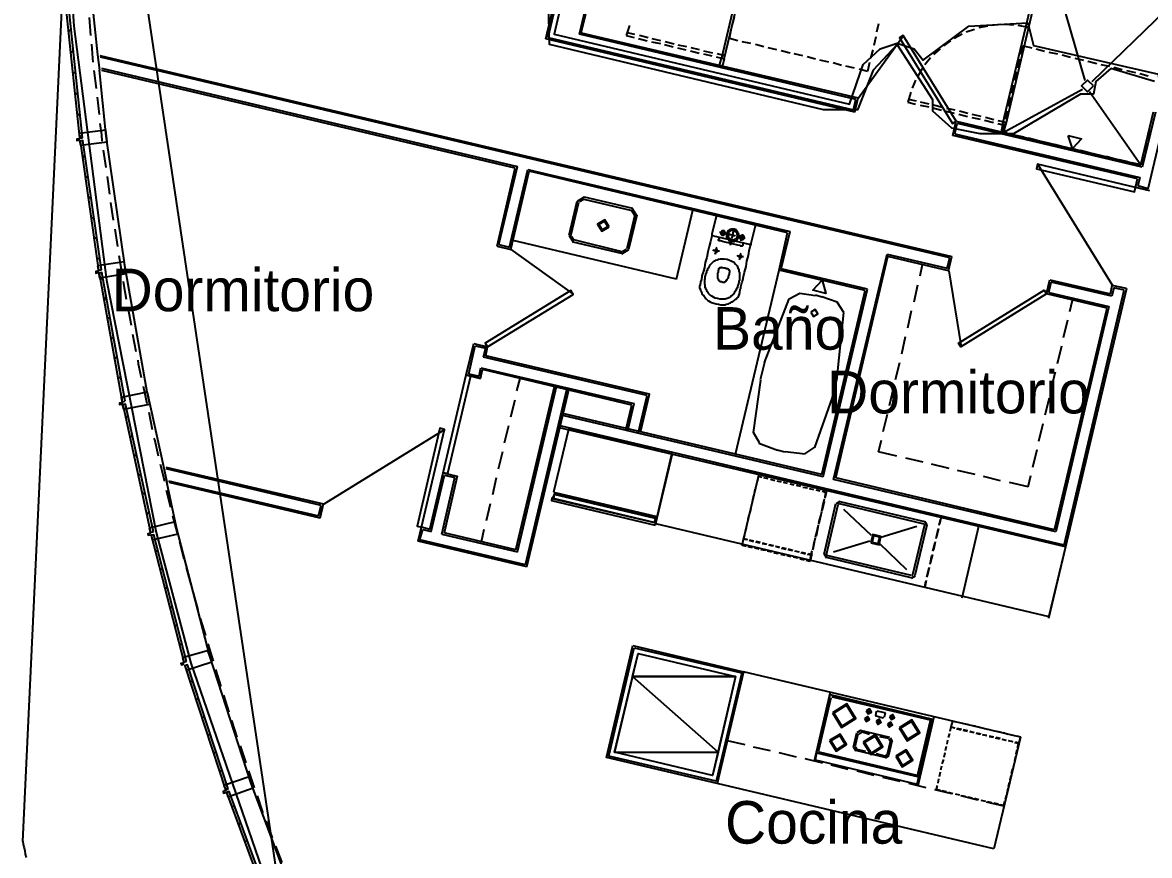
# Model space of a CAD drawing. Header units: feet. Extents: x -84 to 198, y -22 to 181.
# Drawn here: x 12.51 to 44.26, y 26.83 to 50.3 of the extents above; entities that cross this region are included whole.
import ezdxf
from ezdxf.enums import TextEntityAlignment as Align

# ---------------------------------------------------------------- set-up
doc = ezdxf.new("R2010")
doc.units = ezdxf.units.FT
for name, color, linetype in [('A-AREA-COMUN', 252, 'CONTINUOUS'), ('A-AREA-UNIDAD', 30, 'CONTINUOUS'), ('A-LINEA', 7, 'CONTINUOUS'), ('A-LINEA-FINA', 9, 'CONTINUOUS'), ('A-MURO-CONCRETO', 8, 'CONTINUOUS'), ('A-NOMBRE-ESPACIO', 2, 'CONTINUOUS')]:
    doc.layers.add(name, color=color, linetype=linetype)

msp = doc.modelspace()

# ---------------------------------------------------------------- linework, layer by layer
at = {"layer": 'A-AREA-COMUN'}
msp.add_lwpolyline([(29.44, 58.3644), (27.488, 49.9733), (35.808, 48), (36.192, 49.12), (36.672, 49.5644), (37.152, 49.7244), (37.632, 49.5644), (37.888, 49.2444), (39.168, 50.2044), (40.832, 50.2933), (40.992, 49.6533), (44.512, 48.8533), (44.56, 47.9289), (45.952, 47.6444), (46.048, 46.24), (46.272, 45.4933), (48.48, 46.7733), (49.6, 46.7733), (64.128, 43.36), (65.632, 40.9956)], dxfattribs=at)
at = {"layer": 'A-AREA-UNIDAD'}
for points in [[(13.648, 54.88), (13.952, 50.2044), (14.88, 43.04), (16.272, 35.9289), (17.248, 32.2489), (19.52, 25.6889)], [(44.4, 48.64), (43.168, 49.0133), (42.752, 48.64), (42.688, 48.2844), (42.32, 48.2844), (40.432, 47.1644), (39.488, 47.1644), (38.688, 47.3244), (38.16, 47.8044), (38.16, 48.1244), (37.152, 49.6889), (36.48, 48.96), (36.032, 47.84), (35.072, 47.84), (27.36, 49.6889), (27.328, 50.8444)]]:
    msp.add_lwpolyline(points, dxfattribs=at)
at = {"layer": 'A-LINEA'}
for p, q in [((14.5856, 71.6687), (12.5111, 27.2243)), ((13.6226, 66.7667), (20.0557, 23.7249)), ((27.2533, 49.8444), (28.56, 55.3911)), ((27.32, 49.8844), (28.6267, 55.4311)), ((28.2, 49.9778), (29.4267, 55.1911)), ((28.2533, 50.0178), (29.48, 55.1778)), ((41.3733, 52.3644), (42.44, 48.6711)), ((14.4533, 51.0178), (14.6267, 49.3911)), ((45.16, 51.0978), (42.64, 48.6311)), ((14.3867, 50.4444), (14.4267, 49.9378)), ((29.6133, 50.2178), (29.52, 49.9378)), ((32.5067, 50.2178), (32.5733, 50.4578)), ((36.6267, 50.2711), (36.5733, 50.0311)), ((39.6933, 50.2044), (39.4533, 50.1511)), ((40.0667, 50.2444), (39.8133, 50.2178)), ((40.44, 50.2311), (40.1867, 50.2444)), ((40.8533, 50.1644), (40.56, 50.2178)), ((13.8, 50.0444), (13.88, 50.1111)), ((27.32, 49.8844), (35.92, 47.8444)), ((35.9867, 48.1378), (28.2, 49.9778)), ((28.2533, 50.0178), (36.0533, 48.1778)), ((29.52, 49.9378), (29.7467, 49.8844)), ((29.8667, 49.8578), (30.1067, 49.7911)), ((30.1333, 49.8711), (29.8933, 49.9378)), ((37.3316, 49.9287), (36.0628, 48.1701)), ((36.5467, 49.8978), (36.4933, 49.6578)), ((38.9867, 49.9778), (38.76, 49.8578)), ((39.3333, 50.1111), (39.0933, 50.0311)), ((35.96, 47.7778), (27.2533, 49.8444)), ((30.2267, 49.7644), (30.48, 49.7111)), ((30.4933, 49.7911), (30.2533, 49.8444)), ((30.6, 49.6844), (30.84, 49.6178)), ((30.8667, 49.6978), (30.6133, 49.7644)), ((30.96, 49.5911), (31.2, 49.5378)), ((31.2267, 49.6178), (30.9867, 49.6711)), ((31.5867, 49.5378), (31.3467, 49.5911)), ((33.0267, 49.7111), (32.7867, 49.7644)), ((33.4, 49.6178), (33.16, 49.6844)), ((33.76, 49.5378), (33.52, 49.5911)), ((36.4667, 49.5378), (36.4, 49.2978)), ((38.36, 49.5644), (38.1733, 49.4044)), ((38.6533, 49.7911), (38.4533, 49.6444)), ((41.0667, 49.5644), (41.3067, 49.4978)), ((13.8667, 49.4444), (13.9467, 49.5244)), ((14.6267, 49.3911), (14.68, 48.9644)), ((14.6933, 49.3778), (38.6933, 43.7111)), ((38.64, 43.6711), (14.7067, 49.3244)), ((31.3333, 49.5111), (31.5733, 49.4444)), ((31.6933, 49.4178), (31.9333, 49.3644)), ((31.96, 49.4444), (31.7067, 49.4978)), ((32.2267, 49.2444), (32.2267, 49.2444)), ((32.2267, 49.2444), (32.2267, 49.2444)), ((32.2533, 49.3378), (32.2533, 49.3378)), ((34.1333, 49.4444), (33.88, 49.5111)), ((34.4933, 49.3644), (34.2533, 49.4178)), ((34.8533, 49.2711), (34.6133, 49.3378)), ((35.2267, 49.1911), (34.9733, 49.2444)), ((38.0933, 49.3111), (37.9333, 49.1111)), ((40.56, 49.0311), (40.6133, 49.2844)), ((41.4267, 49.4711), (41.6667, 49.4178)), ((41.8, 49.3911), (42.04, 49.3244)), ((42.16, 49.2978), (42.4, 49.2444)), ((42.52, 49.2178), (42.7733, 49.1511)), ((13.9333, 48.8578), (14.0133, 48.9244)), ((14.52, 48.9511), (14.5867, 48.4444)), ((14.7333, 49.0178), (26.4533, 46.2444)), ((26.3867, 46.2044), (14.7467, 48.9511)), ((35.5867, 49.0978), (35.3467, 49.1644)), ((35.9467, 49.0178), (35.7067, 49.0711)), ((36.32, 48.9244), (36.08, 48.9911)), ((36.3733, 49.1778), (36.32, 48.9244)), ((37.8533, 49.0044), (37.7333, 48.7911)), ((40.4667, 48.6711), (40.5333, 48.9111)), ((42.8933, 49.1244), (43.1333, 49.0711)), ((43.2533, 49.0444), (43.4933, 48.9778)), ((43.6133, 48.9511), (43.8667, 48.8978)), ((37.6667, 48.6844), (37.5733, 48.4578)), ((43.9867, 48.8711), (44.2267, 48.8044)), ((13.9867, 48.2578), (14.0667, 48.3378)), ((37.5333, 48.3378), (37.4533, 48.0578)), ((42.3733, 48.4178), (40.16, 47.2044)), ((40.3867, 48.3111), (40.44, 48.5511)), ((42.5733, 48.3644), (44.0133, 46.2978)), ((14.6133, 48.2044), (14.6667, 47.7111)), ((35.92, 47.8444), (35.9867, 48.1378)), ((35.96, 47.7778), (36.0533, 48.1778)), ((37.4533, 48.0578), (37.6667, 48.0044)), ((37.8, 47.9778), (38.04, 47.9244)), ((38.0533, 48.0044), (37.8133, 48.0578)), ((38.4267, 47.9111), (38.1733, 47.9778)), ((40.2933, 47.9378), (40.36, 48.1911)), ((14.0533, 47.6711), (14.1333, 47.7378)), ((38.16, 47.8978), (38.4, 47.8311)), ((38.52, 47.8044), (38.76, 47.7511)), ((38.7867, 47.8311), (38.5467, 47.8844)), ((38.8933, 47.7244), (39.1333, 47.6578)), ((39.1467, 47.7378), (38.9067, 47.8044)), ((39.2533, 47.6311), (39.4933, 47.5778)), ((39.52, 47.6578), (39.2667, 47.7111)), ((39.88, 47.5644), (39.64, 47.6311)), ((40.2133, 47.5778), (40.2667, 47.8178)), ((44.0133, 46.2978), (44.3733, 47.7911)), ((44.4267, 47.7778), (44.0533, 46.2311)), ((44.2267, 45.6178), (44.72, 47.7111)), ((38.72, 47.1244), (38.8133, 47.5244)), ((38.7733, 47.1644), (38.84, 47.4578)), ((38.8133, 47.5244), (44.0133, 46.2978)), ((44.0533, 46.2311), (38.8533, 47.4578)), ((39.6133, 47.5511), (39.8667, 47.4844)), ((40.1467, 47.3778), (40.1467, 47.3778)), ((40.1467, 47.3778), (40.1467, 47.3778)), ((40.1733, 47.4578), (40.1733, 47.4578)), ((14.12, 47.0711), (14.2, 47.1511)), ((43.92, 45.8978), (38.72, 47.1244)), ((38.7733, 47.1644), (43.9867, 45.9378)), ((40.7333, 47.0711), (40.4933, 47.1244)), ((41.0933, 46.9778), (40.8533, 47.0444)), ((44.2533, 47.2711), (44.1867, 47.0178)), ((14.7867, 46.7111), (14.8533, 46.2178)), ((41.4667, 46.8978), (41.2133, 46.9511)), ((41.8267, 46.8044), (41.5867, 46.8711)), ((42.1867, 46.7244), (41.9467, 46.7778)), ((42.56, 46.6311), (42.32, 46.6978)), ((44.16, 46.8978), (44.1067, 46.6578)), ((14.2, 46.4844), (14.2667, 46.5644)), ((42.92, 46.5511), (42.68, 46.6044)), ((43.2933, 46.4578), (43.04, 46.5244)), ((43.6533, 46.3778), (43.4133, 46.4311)), ((44.08, 46.5378), (44.0133, 46.2978)), ((25.88, 44.0044), (26.3867, 46.2044)), ((25.9333, 44.0444), (26.4533, 46.2444)), ((26.2267, 43.9778), (26.7467, 46.1644)), ((26.2667, 43.9111), (26.7867, 46.1111)), ((26.7467, 46.1644), (34.1333, 44.4178)), ((34.0667, 44.3778), (26.7867, 46.1111)), ((41.1161, 46.3034), (43.221, 42.8939)), ((44.0133, 46.2978), (43.7733, 46.3511)), ((14.28, 45.9111), (14.36, 45.9911)), ((14.8933, 45.9644), (14.96, 45.4711)), ((43.8667, 45.6578), (43.92, 45.8978)), ((43.9867, 45.9378), (43.9333, 45.6978)), ((14.36, 45.3378), (14.44, 45.4044)), ((44.2667, 45.5644), (43.8667, 45.6578)), ((44.2267, 45.6178), (43.9333, 45.6978)), ((27.9067, 44.3111), (28.1333, 45.2711)), ((27.96, 44.2978), (28.1867, 45.2444)), ((28.3384, 45.3866), (28.1378, 45.2628)), ((28.323, 45.3218), (28.2027, 45.2475)), ((28.32, 45.3244), (29.68, 45.0044)), ((28.3333, 45.3911), (29.6933, 45.0711)), ((14.44, 44.7644), (14.52, 44.8311)), ((29.76, 44.8844), (29.5333, 43.9244)), ((29.8133, 44.8711), (29.5867, 43.9111)), ((29.7573, 44.8681), (29.683, 44.9884)), ((29.8222, 44.8527), (29.6984, 45.0533)), ((30.9333, 43.0711), (31.4, 45.0178)), ((32.0533, 44.8311), (31.9333, 44.3511)), ((32.1107, 44.8699), (32.0546, 44.8352)), ((33.1333, 44.6311), (32.1067, 44.8711)), ((15.1067, 44.4844), (15.1867, 43.9911)), ((33.04, 44.0844), (33.16, 44.5778)), ((33.1721, 44.5604), (33.1374, 44.6165)), ((14.52, 44.1911), (14.6, 44.2578)), ((30.9333, 43.0711), (26.3333, 44.1644)), ((27.9111, 44.3028), (28.035, 44.1023)), ((27.976, 44.2875), (28.0503, 44.1671)), ((29.4, 43.8444), (28.04, 44.1778)), ((31.9346, 44.3419), (31.9693, 44.2857)), ((31.9733, 44.2978), (32.9867, 44.0578)), ((33.88, 43.3644), (34.1333, 44.4178)), ((25.88, 44.0044), (26.2667, 43.9111)), ((25.9333, 44.0444), (26.2267, 43.9778)), ((28.0309, 42.6462), (26.2723, 43.915)), ((29.3867, 43.7911), (28.0267, 44.1111)), ((29.395, 43.7823), (29.5955, 43.9061)), ((29.4103, 43.8471), (29.5306, 43.9214)), ((32.9959, 44.0457), (33.0521, 44.0804)), ((14.6133, 43.6178), (14.68, 43.6844)), ((15.2267, 43.7378), (15.3067, 43.2444)), ((35.36, 37.4311), (36.8667, 43.7778)), ((35.4267, 37.4711), (36.8933, 43.7111)), ((36.8667, 43.7778), (38.56, 43.3778)), ((38.6, 43.3111), (36.8933, 43.7111)), ((38.56, 43.3778), (38.64, 43.6711)), ((38.6, 43.3111), (38.6933, 43.7111)), ((32.6, 38.1378), (33.8267, 43.3244)), ((36.32, 42.7911), (33.88, 43.3644)), ((37.8, 43.1644), (37.8667, 43.4844)), ((38.6094, 43.3034), (38.9558, 41.1627)), ((14.6933, 43.0444), (14.7733, 43.1111)), ((37.6267, 42.4311), (37.7333, 42.9111)), ((41.36, 42.6578), (41.4533, 43.0578)), ((41.4267, 42.6978), (41.4933, 42.9911)), ((41.4533, 43.0578), (43.16, 42.6578)), ((43.2, 42.5911), (41.4933, 42.9911)), ((43.16, 42.6578), (43.2133, 42.8978)), ((43.6133, 42.8044), (43.2133, 42.8978)), ((14.8, 42.4844), (14.8667, 42.5644)), ((34.4068, 42.6718), (34.1075, 42.5041)), ((34.8549, 42.6057), (34.406, 42.6717)), ((34.8533, 42.6311), (35.0267, 42.5778)), ((35.0267, 37.5644), (36.2533, 42.7511)), ((35.4603, 42.4276), (35.0308, 42.5738)), ((35.0667, 37.4978), (36.32, 42.7911)), ((43.0667, 42.2578), (41.36, 42.6578)), ((41.4267, 42.6978), (43.12, 42.2978)), ((41.8533, 35.5778), (43.5467, 42.7644)), ((43.6133, 42.8044), (41.8933, 35.5244)), ((43.2533, 42.8311), (43.2, 42.5911)), ((43.5467, 42.7644), (43.2533, 42.8311)), ((15.48, 42.2711), (15.5733, 41.7778)), ((34.098, 42.5139), (33.4054, 40.7218)), ((35.6524, 42.1365), (35.4627, 42.4224)), ((41.5867, 36.0044), (43.0667, 42.2578)), ((43.12, 42.2978), (41.6267, 35.9511)), ((42.0133, 42.1644), (42.0933, 42.4844)), ((14.8933, 41.9378), (14.9733, 42.0044)), ((35.448, 40.2204), (35.65, 42.1311)), ((37.4533, 41.6978), (37.56, 42.1911)), ((41.84, 41.4311), (41.96, 41.9244)), ((15, 41.3778), (15.0667, 41.4444)), ((15.6133, 41.5244), (15.7067, 41.0311)), ((37.28, 40.9644), (37.3867, 41.4578)), ((25.0133, 40.3778), (25.2267, 41.2578)), ((25.08, 40.4044), (25.2667, 41.1911)), ((25.2267, 41.2578), (25.6133, 41.1644)), ((25.2667, 41.1911), (25.56, 41.1244)), ((25.4933, 40.8711), (25.56, 41.1244)), ((25.56, 40.9111), (25.6133, 41.1644)), ((41.6667, 40.6978), (41.7867, 41.1911)), ((15.0933, 40.8178), (15.1733, 40.8844)), ((30.1067, 39.7911), (25.4933, 40.8711)), ((33.4133, 40.7244), (33.2933, 40.2311)), ((37.1067, 40.2444), (37.2267, 40.7244)), ((15.2, 40.2578), (15.2667, 40.3244)), ((25.0133, 40.3778), (25.4133, 40.2711)), ((25.4133, 40.2711), (25.0133, 40.3778)), ((25.08, 40.4044), (25.3733, 40.3378)), ((25.3733, 40.3378), (25.4267, 40.5778)), ((25.4133, 40.2711), (25.4667, 40.5244)), ((25.4267, 40.5778), (29.7467, 39.5644)), ((29.68, 39.5244), (25.4667, 40.5244)), ((41.4933, 39.9778), (41.6133, 40.4578)), ((15.9067, 40.0578), (16.0133, 39.5644)), ((26.4133, 35.4444), (27.5067, 40.0844)), ((26.44, 39.9244), (26.5333, 40.2711)), ((26.4533, 35.3911), (27.56, 40.0844)), ((26.68, 35.0178), (27.8533, 40.0044)), ((33.2987, 40.2285), (33.098, 38.7491)), ((35.44, 40.2311), (35.32, 39.7511)), ((15.2933, 39.6978), (15.3733, 39.7644)), ((16.0267, 39.8844), (16.48, 37.7911)), ((26.72, 34.9644), (27.9067, 39.9911)), ((29.8533, 38.7244), (30.1067, 39.7911)), ((34.831, 38.3326), (35.328, 39.7404)), ((36.9333, 39.5111), (37.0533, 39.9911)), ((41.32, 39.2444), (41.44, 39.7244)), ((26.2667, 39.1911), (26.3867, 39.6711)), ((29.5067, 38.8178), (29.68, 39.5244)), ((29.56, 38.8044), (29.7467, 39.5644)), ((15.4133, 39.1511), (15.48, 39.2178)), ((16.0667, 39.3244), (16.16, 38.8311)), ((35.0267, 37.5644), (27.7333, 39.2844)), ((35.0667, 37.4978), (27.7333, 39.2311)), ((36.76, 38.7778), (36.88, 39.2711)), ((24.4056, 38.835), (20.9961, 36.7301)), ((26.0933, 38.4578), (26.2133, 38.9511)), ((41.8933, 35.5244), (27.64, 38.8844)), ((41.8533, 35.5778), (27.6533, 38.9378)), ((33.0942, 38.7583), (33.2618, 38.465)), ((41.1467, 38.5111), (41.2667, 39.0044)), ((15.5333, 38.6044), (15.6, 38.6711)), ((33.2576, 38.454), (33.781, 38.2514)), ((36.6267, 38.2044), (36.7067, 38.5378)), ((15.6533, 38.0711), (15.72, 38.1378)), ((25.92, 37.7244), (26.04, 38.2178)), ((30.8133, 38.1511), (30.3333, 36.1378)), ((33.7733, 38.2578), (33.9867, 38.2044)), ((33.9996, 38.2124), (34.5579, 38.1537)), ((34.5516, 38.1509), (34.8347, 38.3352)), ((37.1467, 38.0844), (36.6267, 38.2044)), ((40.9733, 37.7778), (41.0933, 38.2711)), ((16.3867, 37.8578), (16.5067, 37.3778)), ((16.48, 37.7911), (16.5733, 37.3511)), ((37.88, 37.9111), (37.4, 38.0311)), ((38.6133, 37.7378), (38.12, 37.8578)), ((15.7733, 37.5244), (15.84, 37.5911)), ((16.5467, 37.7778), (20.9867, 36.7378)), ((20.92, 36.6978), (16.56, 37.7244)), ((23.9867, 36.0178), (24.36, 37.6178)), ((24.0267, 35.9644), (24.4, 37.5511)), ((24.32, 35.8844), (24.6933, 37.4844)), ((24.4, 37.5511), (24.6933, 37.4844)), ((25.76, 37.0044), (25.8667, 37.4844)), ((33.2533, 37.5778), (32.7733, 35.5644)), ((33.52, 37.4444), (33.4, 37.4711)), ((41.5867, 36.0044), (35.4267, 37.4711)), ((39.3467, 37.5644), (38.8533, 37.6844)), ((40.0667, 37.3911), (39.5867, 37.5111)), ((40.84, 37.2178), (40.92, 37.5378)), ((16.6267, 37.3911), (20.8533, 36.4044)), ((20.8933, 36.3378), (16.64, 37.3378)), ((33.1467, 37.1511), (33.12, 37.0311)), ((33.2, 37.3378), (33.1733, 37.2178)), ((33.7067, 37.3911), (33.5867, 37.4311)), ((33.8933, 37.3511), (33.7733, 37.3778)), ((34.0667, 37.3111), (33.9467, 37.3378)), ((34.2533, 37.2711), (34.1333, 37.2978)), ((34.44, 37.2311), (34.32, 37.2578)), ((34.6267, 37.1778), (34.4933, 37.2044)), ((34.8, 37.1378), (34.68, 37.1644)), ((41.6267, 35.9511), (35.36, 37.4311)), ((40.84, 37.2178), (40.32, 37.3378)), ((15.88, 36.9911), (15.96, 37.0578)), ((16.56, 37.1244), (16.68, 36.6444)), ((30.3333, 36.3511), (27.5067, 37.0178)), ((30.3333, 36.3511), (27.5067, 37.0178)), ((27.52, 37.0444), (30.3333, 36.3778)), ((27.52, 37.0444), (30.3333, 36.3778)), ((33.1067, 36.9778), (33.08, 36.8444)), ((34.9867, 37.0978), (34.8667, 37.1244)), ((35.1467, 37.0578), (35.04, 37.0844)), ((35.08, 36.7644), (35.1067, 36.8844)), ((35.16, 37.1111), (35.12, 36.9244)), ((35.12, 36.8978), (35.1467, 37.0578)), ((35.12, 36.9378), (35.1467, 37.0578)), ((20.8533, 36.4044), (20.92, 36.6978)), ((20.8933, 36.3378), (20.9867, 36.7378)), ((25.5867, 36.2711), (25.6933, 36.7511)), ((33.0267, 36.6044), (33, 36.4844)), ((33.0667, 36.7911), (33.04, 36.6711)), ((35, 36.3911), (35.0267, 36.5244)), ((35.0267, 36.5378), (35.08, 36.7778)), ((35.0933, 36.8044), (35.04, 36.5644)), ((35.04, 36.5778), (35.0667, 36.6978)), ((35.0933, 35.3244), (35.4267, 36.7511)), ((35.16, 35.3111), (35.4933, 36.7244)), ((35.5333, 36.8021), (35.429, 36.7377)), ((35.5179, 36.7372), (35.4939, 36.7224)), ((35.52, 36.7511), (37.9067, 36.1778)), ((35.5333, 36.8044), (37.92, 36.2444)), ((36.4267, 35.8444), (35.6533, 36.5778)), ((16, 36.4444), (16.08, 36.5111)), ((16.7333, 36.4044), (16.8667, 35.9111)), ((32.9333, 36.2444), (32.9067, 36.1244)), ((32.9733, 36.4178), (32.9467, 36.2978)), ((35, 36.4311), (34.9467, 36.1911)), ((34.9467, 36.1644), (35, 36.4178)), ((34.9467, 36.2178), (34.9867, 36.3378)), ((37.9977, 36.1378), (37.9333, 36.2421)), ((38.3333, 36.1378), (38.3733, 36.2978)), ((38.3867, 36.3378), (38.3467, 36.1644)), ((16.16, 35.9378), (16.1867, 35.9778)), ((23.6533, 35.6844), (23.7467, 36.0844)), ((23.7067, 35.7244), (23.7867, 36.0178)), ((23.9867, 36.0178), (23.7467, 36.0844)), ((23.7867, 36.0178), (24.0267, 35.9644)), ((24.32, 35.8844), (26.4533, 35.3911)), ((26.4133, 35.4444), (24.3867, 35.9244)), ((25.44, 35.6711), (25.52, 36.0311)), ((30.3467, 36.1911), (41.4267, 33.5644)), ((32.8933, 36.0578), (32.8667, 35.9378)), ((34.8533, 35.8044), (34.92, 36.0444)), ((34.92, 36.0711), (34.8667, 35.8311)), ((34.8667, 35.8444), (34.8933, 35.9644)), ((34.9067, 36.0311), (34.9333, 36.1511)), ((37.7067, 36.0978), (36.6933, 35.7911)), ((37.92, 36.1511), (37.5867, 34.7378)), ((37.9867, 36.1378), (37.6533, 34.7244)), ((37.9328, 36.1532), (37.9179, 36.1772)), ((38.32, 36.0444), (38.2533, 35.7911)), ((38.2533, 35.7644), (38.3067, 36.0178)), ((39.44, 36.0978), (38.9733, 34.0844)), ((16.9333, 35.6711), (17.0533, 35.1911)), ((26.72, 34.9644), (23.6533, 35.6844)), ((26.68, 35.0178), (23.7067, 35.7244)), ((32.9867, 35.7244), (33.1067, 35.6978)), ((33.1067, 35.6711), (32.9867, 35.7111)), ((33.1733, 35.6844), (33.2933, 35.6578)), ((33.2933, 35.6311), (33.1733, 35.6578)), ((33.4667, 35.5911), (33.3467, 35.6178)), ((33.36, 35.6444), (33.48, 35.6044)), ((33.5333, 35.5911), (33.6667, 35.5644)), ((33.6533, 35.5511), (33.5333, 35.5778)), ((34.8267, 35.7111), (34.7733, 35.4578)), ((34.7733, 35.4444), (34.8267, 35.6844)), ((34.7867, 35.4844), (34.8133, 35.6044)), ((34.8267, 35.6711), (34.8533, 35.7911)), ((36.3867, 35.6844), (35.36, 35.3778)), ((37.4267, 34.8844), (36.6667, 35.6178)), ((38.16, 35.4044), (38.2267, 35.6444)), ((38.2267, 35.6711), (38.1733, 35.4311)), ((16.2533, 35.3778), (16.32, 35.4444)), ((32.9467, 35.5378), (33.0667, 35.5111)), ((33.1333, 35.4978), (33.2533, 35.4711)), ((33.3067, 35.4578), (33.44, 35.4311)), ((33.4933, 35.4178), (33.6133, 35.3911)), ((33.68, 35.3644), (33.8, 35.3378)), ((33.72, 35.5511), (33.84, 35.5244)), ((33.84, 35.4978), (33.72, 35.5378)), ((33.8667, 35.3244), (33.9867, 35.2978)), ((34.0267, 35.4578), (33.8933, 35.4844)), ((33.9067, 35.5111), (34.0267, 35.4844)), ((34.04, 35.2844), (34.16, 35.2578)), ((34.08, 35.4711), (34.2133, 35.4311)), ((34.2, 35.4178), (34.08, 35.4444)), ((34.2267, 35.2444), (34.3467, 35.2178)), ((34.2667, 35.4178), (34.3867, 35.3911)), ((34.3867, 35.3778), (34.2667, 35.4044)), ((34.5733, 35.3244), (34.44, 35.3644)), ((34.4533, 35.3778), (34.5733, 35.3511)), ((34.7333, 35.2978), (34.6267, 35.3111)), ((34.7467, 35.3378), (34.7067, 35.1644)), ((34.7067, 35.1644), (34.7467, 35.3111)), ((35.0957, 35.3244), (35.16, 35.2201)), ((35.1605, 35.309), (35.1754, 35.285)), ((37.56, 34.7244), (35.1733, 35.2844)), ((38.1467, 35.3111), (38.08, 35.0711)), ((38.08, 35.0444), (38.1333, 35.2844)), ((41.8933, 35.5244), (41.4133, 33.5111)), ((41.8933, 35.5244), (41.4267, 33.5778)), ((16.3867, 34.8578), (16.4667, 34.9244)), ((17.12, 34.9511), (17.2533, 34.4711)), ((34.4133, 35.1911), (34.5333, 35.1644)), ((37.5467, 34.6578), (35.16, 35.2311)), ((37.9867, 34.6711), (38.0533, 34.9244)), ((38.0533, 34.9511), (38, 34.6978)), ((37.56, 34.6468), (37.6643, 34.7112)), ((37.5754, 34.7116), (37.5995, 34.7265)), ((16.52, 34.3378), (16.6, 34.4044)), ((37.9733, 34.5778), (37.9333, 34.3911)), ((37.9333, 34.3911), (37.96, 34.5511)), ((17.32, 34.2311), (17.4533, 33.7511)), ((16.6667, 33.8044), (16.7333, 33.8711)), ((16.8, 33.2844), (16.8667, 33.3511)), ((17.52, 33.5111), (17.6667, 33.0311)), ((16.9333, 32.7511), (17, 32.8178)), ((17.7333, 32.7911), (17.88, 32.3111)), ((17.7467, 32.6044), (17.0133, 32.4044)), ((17.9467, 32.0711), (18.0933, 31.5911)), ((17.24, 31.7111), (17.3067, 31.7778)), ((32.8267, 32.0044), (32.08, 28.8578)), ((40.6267, 30.1644), (32.8267, 32.0044)), ((17.4, 31.2044), (17.4667, 31.2711)), ((18.1733, 31.3511), (18.32, 30.8711)), ((35.2667, 31.4311), (34.8133, 29.4844)), ((34.88, 29.7244), (35.2667, 31.3644)), ((34.9333, 29.7644), (35.2933, 31.2844)), ((35.2667, 31.3644), (38.1467, 30.6711)), ((35.3313, 31.2972), (35.3072, 31.2824)), ((35.32, 31.2978), (38.08, 30.6578)), ((36.3333, 30.8844), (36.3467, 30.9511)), ((36.3467, 30.8711), (36.3467, 30.8711)), ((36.36, 30.8711), (36.3733, 30.9511)), ((36.5467, 30.7778), (36.5733, 30.8978)), ((36.5979, 30.8972), (36.5739, 30.8824)), ((36.5867, 30.9111), (36.7867, 30.8578)), ((36.8133, 30.8444), (36.7867, 30.7244)), ((36.8128, 30.8332), (36.7979, 30.8572)), ((17.5733, 30.6978), (17.64, 30.7644)), ((18.4, 30.6311), (18.5467, 30.1644)), ((36.28, 30.6578), (36.2933, 30.7378)), ((36.2933, 30.6578), (36.2933, 30.6578)), ((36.3067, 30.6578), (36.32, 30.7244)), ((36.5472, 30.7757), (36.5621, 30.7516)), ((36.56, 30.7644), (36.76, 30.7111)), ((36.6133, 30.5778), (36.6267, 30.6578)), ((36.6267, 30.5778), (36.6267, 30.5778)), ((36.64, 30.5778), (36.6533, 30.6444)), ((36.7621, 30.7116), (36.7861, 30.7265)), ((36.9333, 30.5111), (36.9467, 30.5778)), ((36.9467, 30.5111), (36.9467, 30.5111)), ((36.96, 30.4978), (36.9733, 30.5778)), ((36.9867, 30.7244), (37, 30.7911)), ((37, 30.7244), (37.0267, 30.7911)), ((37, 30.7244), (37, 30.7244)), ((38.1867, 30.7378), (37.7333, 28.7911)), ((37.7333, 29.1111), (38.0933, 30.6311)), ((37.76, 29.0444), (38.1467, 30.6711)), ((38.1061, 30.6198), (38.0913, 30.6439)), ((39, 30.5511), (38.8667, 30.5778)), ((39.1733, 30.5111), (39.0533, 30.5378)), ((39.36, 30.4711), (39.24, 30.4978)), ((17.7333, 30.1911), (17.8, 30.2578)), ((35.92, 29.8844), (36.0133, 30.2844)), ((35.9733, 29.8978), (36.0533, 30.2578)), ((36.12, 30.3488), (36.0157, 30.2844)), ((36.1405, 30.2962), (36.0683, 30.2516)), ((36.9467, 30.1511), (36.12, 30.3511)), ((36.3733, 30.2444), (36.1333, 30.3111)), ((36.92, 30.1244), (36.6667, 30.1778)), ((38.6267, 30.2711), (38.5867, 30.1511)), ((38.6667, 30.4578), (38.7733, 30.4311)), ((38.9467, 30.3644), (38.8267, 30.4044)), ((38.84, 30.4178), (38.96, 30.3911)), ((39.0133, 30.3778), (39.1333, 30.3511)), ((39.1333, 30.3244), (39.0133, 30.3511)), ((39.2, 30.3378), (39.32, 30.2978)), ((39.32, 30.2844), (39.2, 30.3111)), ((39.4933, 30.2444), (39.3733, 30.2711)), ((39.3867, 30.2844), (39.5067, 30.2578)), ((39.5467, 30.4178), (39.4133, 30.4578)), ((39.56, 30.2444), (39.68, 30.2178)), ((39.68, 30.2044), (39.56, 30.2311)), ((39.72, 30.3778), (39.6, 30.4044)), ((39.7467, 30.2044), (39.8667, 30.1778)), ((39.8667, 30.1511), (39.7467, 30.1778)), ((39.9067, 30.3378), (39.7867, 30.3644)), ((40.6267, 30.1644), (39.88, 27.0178)), ((39.9333, 30.1644), (40.0533, 30.1378)), ((40.0933, 30.2978), (39.9733, 30.3244)), ((40.2667, 30.2444), (40.1467, 30.2844)), ((40.4533, 30.2044), (40.3333, 30.2311)), ((18.64, 29.9244), (18.8, 29.4444)), ((32.8667, 29.9511), (32.3733, 30.0578)), ((33.5867, 29.7778), (33.1067, 29.8844)), ((35.9223, 29.8844), (35.9867, 29.7801)), ((35.9749, 29.8916), (36.0195, 29.8194)), ((36.88, 29.6844), (36.96, 30.0444)), ((36.92, 29.6578), (37.0133, 30.0578)), ((36.9717, 30.0373), (36.9271, 30.1095)), ((37.0243, 30.0445), (36.96, 30.1488)), ((38.5333, 29.8978), (38.5067, 29.7778)), ((38.5733, 30.0844), (38.5467, 29.9644)), ((40.04, 30.1111), (39.92, 30.1378)), ((40.1067, 30.1111), (40.2267, 30.0844)), ((40.2267, 30.0711), (40.1067, 30.0978)), ((40.2933, 30.0711), (40.4133, 30.0444)), ((40.4133, 30.0311), (40.2933, 30.0578)), ((17.8933, 29.6978), (17.96, 29.7644)), ((34.32, 29.6044), (33.8267, 29.7244)), ((35.0533, 29.4311), (34.56, 29.5511)), ((34.88, 29.7244), (37.76, 29.0444)), ((34.9467, 29.7511), (37.7067, 29.0978)), ((34.9472, 29.7624), (34.9621, 29.7383)), ((36.8133, 29.5911), (35.9867, 29.7911)), ((36.2667, 29.7644), (36.0133, 29.8178)), ((36.8, 29.6311), (36.56, 29.6978)), ((36.8062, 29.6327), (36.8784, 29.6773)), ((36.8267, 29.5801), (36.931, 29.6445)), ((38.4533, 29.5378), (38.4133, 29.4178)), ((38.4933, 29.7244), (38.4667, 29.5911)), ((40.4667, 29.5111), (40.4933, 29.6311)), ((40.5067, 29.6978), (40.5333, 29.8178)), ((18.0667, 29.1911), (18.1333, 29.2578)), ((18.88, 29.2178), (19.04, 28.7378)), ((35.7733, 29.2578), (35.2933, 29.3778)), ((38.4, 29.3511), (38.3733, 29.2311)), ((40.3733, 29.1378), (40.4133, 29.2711)), ((40.4267, 29.3244), (40.4533, 29.4444)), ((36.5067, 29.0844), (36.0267, 29.2044)), ((37.24, 28.9111), (36.7467, 29.0311)), ((37.7221, 29.085), (37.7461, 29.0998)), ((38.32, 28.9911), (38.2933, 28.8711)), ((38.36, 29.1778), (38.3333, 29.0444)), ((40.2933, 28.7778), (40.32, 28.8978)), ((40.3333, 28.9644), (40.36, 29.0844)), ((18.2267, 28.6844), (18.2933, 28.7511)), ((39.88, 27.0178), (32.08, 28.8578)), ((37.9733, 28.7378), (37.48, 28.8578)), ((38.6933, 28.5644), (38.2133, 28.6844)), ((38.28, 28.8044), (38.2533, 28.6978)), ((38.2533, 28.6978), (38.36, 28.6711)), ((38.4133, 28.6578), (38.5333, 28.6311)), ((38.6, 28.6178), (38.72, 28.5778)), ((40.2533, 28.5911), (40.28, 28.7244)), ((18.4133, 28.1911), (18.48, 28.2578)), ((38.7867, 28.5644), (38.9067, 28.5378)), ((39.4267, 28.3911), (38.9467, 28.5111)), ((38.96, 28.5244), (39.08, 28.4978)), ((39.1467, 28.4844), (39.2667, 28.4578)), ((39.3333, 28.4444), (39.4533, 28.4044)), ((39.5067, 28.3911), (39.64, 28.3644)), ((40.16, 28.2178), (39.6667, 28.3378)), ((39.6933, 28.3511), (39.8133, 28.3244)), ((39.88, 28.3111), (40, 28.2844)), ((40.2, 28.4178), (40.24, 28.5378)), ((18.6, 27.6978), (18.6533, 27.7644)), ((19.3733, 27.8044), (19.5467, 27.3244)), ((18.7733, 27.2044), (18.84, 27.2711)), ((19.64, 27.0978), (19.8133, 26.6311))]:
    msp.add_line(p, q, dxfattribs=at)
for points in [[(41.3733, 52.3644), (40.8533, 50.1644), (40.7733, 50.1778), (41.2933, 52.3778), (41.3733, 52.3644)], [(32.28, 49.2844), (32.9333, 52.0311), (32.8533, 52.0578), (32.2, 49.2978), (32.28, 49.2844)], [(14.2, 47.0578), (13.8133, 50.7244), (13.7333, 50.7111), (14.12, 47.0578), (14.2, 47.0578)], [(40.12, 47.4178), (40.7733, 50.1778), (40.8533, 50.1644), (40.2, 47.4044), (40.12, 47.4178)], [(40.8267, 50.2044), (40.8267, 50.2044), (40.8267, 50.2044)], [(29.76, 49.9644), (29.5467, 50.0178), (29.52, 49.9378)], [(32.6667, 49.7911), (32.4267, 49.8578), (32.48, 50.0978)], [(38.8133, 47.5244), (37.32, 49.9378), (37.2133, 49.8711), (38.7067, 47.4578), (38.8133, 47.5244)], [(40.8, 50.1244), (40.8, 50.1244), (40.8, 50.1244)], [(14.4533, 49.6978), (14.48, 49.2978), (14.4933, 49.1911)], [(40.64, 49.4044), (40.7067, 49.6444), (40.9467, 49.5911)], [(32.0533, 49.3378), (32.28, 49.2844), (32.2933, 49.3644), (32.08, 49.4178)], [(32.1467, 49.0978), (32.2, 49.2978), (32.28, 49.2844), (32.2267, 49.0844), (32.1467, 49.0978)], [(16.0267, 39.8844), (15.4, 43.4044), (14.8667, 47.0978), (14.68, 48.9644)], [(42.68, 48.5178), (42.5133, 48.6844), (42.3467, 48.5178), (42.5133, 48.3511), (42.68, 48.5178)], [(37.6933, 48.0844), (37.4667, 48.1378), (37.4533, 48.0578)], [(14.6933, 47.4578), (14.7333, 47.1378), (14.7467, 46.9644)], [(39.9867, 47.4578), (40.2, 47.4044), (40.2267, 47.4844), (40, 47.5378)], [(40.16, 47.2044), (40.2, 47.4044), (40.12, 47.4178), (40.08, 47.2178), (40.16, 47.2044)], [(40.3733, 47.1511), (40.12, 47.2178), (40.1867, 47.4578)], [(14.1067, 47.1778), (14.12, 47.0311), (14.04, 47.0178), (14.04, 46.9778), (14.12, 46.9911), (14.1467, 46.8444), (14.8933, 46.9378), (14.8533, 47.2711), (14.1067, 47.1778)], [(14.7333, 43.3378), (14.2133, 46.9778), (14.1333, 46.9644), (14.6533, 43.3244), (14.7333, 43.3378)], [(43.8667, 45.6578), (41.1067, 46.3111), (41.08, 46.1778), (43.84, 45.5378), (43.8667, 45.6578)], [(14.9867, 45.2311), (15.0267, 44.9778), (15.0667, 44.7378)], [(29.0355, 44.5461), (28.9117, 44.7466), (28.7111, 44.6228), (28.835, 44.4223), (29.0355, 44.5461)], [(28.9966, 44.5553), (28.9025, 44.7077), (28.7501, 44.6136), (28.8442, 44.4612), (28.9966, 44.5553)], [(32.2267, 44.2844), (32.2267, 44.2978), (32.24, 44.3244), (32.24, 44.3511), (32.2533, 44.3911), (32.2533, 44.4178), (32.2667, 44.4444), (32.2667, 44.4578)], [(32.48, 44.1378), (32.5067, 44.1378), (32.5333, 44.1378), (32.5733, 44.1378), (32.6, 44.1511), (32.6267, 44.1644), (32.64, 44.1911), (32.6667, 44.2044), (32.68, 44.2311), (32.6933, 44.2711), (32.6933, 44.2978), (32.6933, 44.3244), (32.68, 44.3644), (32.6667, 44.3911), (32.6533, 44.4178), (32.64, 44.4311), (32.6133, 44.4578), (32.5867, 44.4711), (32.56, 44.4844), (32.52, 44.4844), (32.4933, 44.4844), (32.4667, 44.4711), (32.44, 44.4711), (32.4133, 44.4444), (32.3867, 44.4311), (32.3733, 44.4044), (32.36, 44.3778), (32.3467, 44.3511), (32.3467, 44.3111), (32.3467, 44.2844), (32.3467, 44.2578), (32.36, 44.2311), (32.3733, 44.2044), (32.4, 44.1778), (32.4133, 44.1644), (32.44, 44.1511), (32.48, 44.1378)], [(32.4533, 44.0311), (32.4533, 44.0578), (32.4667, 44.0978), (32.48, 44.1511), (32.4933, 44.2311), (32.52, 44.2978), (32.5333, 44.3778), (32.5467, 44.4311), (32.56, 44.4711), (32.56, 44.4844)], [(31.9333, 44.3511), (31.9333, 44.3244), (31.92, 44.2444), (31.8933, 44.1378), (31.8533, 43.9911), (31.8133, 43.8444), (31.7867, 43.6844), (31.7467, 43.5378), (31.72, 43.4044), (31.6933, 43.2978), (31.6667, 43.2178), (31.6533, 43.1644), (31.6533, 43.1244), (31.64, 43.0844), (31.64, 43.0711), (31.64, 43.0578), (31.6267, 43.0444), (31.6267, 43.0311), (31.6267, 43.0178), (31.6133, 43.0044), (31.6133, 42.9778), (31.6133, 42.9644), (31.6133, 42.9511), (31.6, 42.9378), (31.6, 42.9244), (31.6, 42.9111), (31.6, 42.8978), (31.5867, 42.8844), (31.5867, 42.8711), (31.5867, 42.8444), (31.5867, 42.8311), (31.5867, 42.8178), (31.6, 42.8044), (31.6, 42.7911), (31.6133, 42.7644), (31.6133, 42.7511), (31.6267, 42.7378), (31.6267, 42.7244), (31.64, 42.6978), (31.6533, 42.6844), (31.6533, 42.6711), (31.6667, 42.6444), (31.68, 42.6311), (31.6933, 42.6178), (31.7067, 42.5911), (31.72, 42.5778), (31.7333, 42.5644), (31.7467, 42.5378), (31.76, 42.5244), (31.7867, 42.4978), (31.8133, 42.4711), (31.84, 42.4578), (31.88, 42.4311), (31.92, 42.4178), (31.9867, 42.3911), (32.0533, 42.3778), (32.12, 42.3644), (32.1867, 42.3511), (32.24, 42.3511), (32.28, 42.3511), (32.32, 42.3511), (32.3467, 42.3644), (32.3867, 42.3778), (32.4, 42.3778), (32.4267, 42.3911), (32.4533, 42.4044), (32.4667, 42.4178), (32.4933, 42.4311), (32.5067, 42.4311), (32.52, 42.4444), (32.5467, 42.4578), (32.56, 42.4711), (32.5733, 42.4844), (32.5867, 42.4978), (32.6, 42.5111), (32.6133, 42.5111), (32.6267, 42.5244), (32.64, 42.5378), (32.6533, 42.5511), (32.6667, 42.5644), (32.68, 42.5778), (32.68, 42.5911), (32.6933, 42.6044), (32.6933, 42.6178), (32.6933, 42.6311), (32.7067, 42.6444), (32.7067, 42.6578), (32.7067, 42.6711), (32.72, 42.6978), (32.72, 42.7111), (32.72, 42.7244), (32.72, 42.7378), (32.7333, 42.7511), (32.7333, 42.7644), (32.7333, 42.7778), (32.7333, 42.7911), (32.7467, 42.8044), (32.7467, 42.8311), (32.7467, 42.8578), (32.76, 42.8978), (32.7733, 42.9644), (32.8, 43.0444), (32.8267, 43.1511), (32.8533, 43.2711), (32.8933, 43.4311), (32.92, 43.5778), (32.96, 43.7378), (32.9867, 43.8711), (33.0133, 43.9911), (33.04, 44.0578), (33.04, 44.0844)], [(32.8133, 44.0978), (32.8133, 44.0844), (32.8133, 44.0711), (32.8, 44.0578), (32.8, 44.0444), (32.8, 44.0311), (32.8, 44.0178), (32.7867, 44.0178), (32.7867, 44.0044), (32.7733, 44.0044), (32.76, 44.0044), (32.7333, 44.0178), (32.6667, 44.0311), (32.5867, 44.0444), (32.4933, 44.0711), (32.3867, 44.0978), (32.2933, 44.1111), (32.2267, 44.1378), (32.1733, 44.1511), (32.1467, 44.1511), (32.1333, 44.1511), (32.1333, 44.1644), (32.12, 44.1644), (32.12, 44.1778), (32.12, 44.1911), (32.1333, 44.2044), (32.1333, 44.2178), (32.1333, 44.2311), (32.1467, 44.2444), (32.1467, 44.2578)], [(32.3733, 44.3378), (32.3733, 44.3511), (32.3467, 44.3511), (32.32, 44.3511), (32.28, 44.3644), (32.24, 44.3778), (32.2133, 44.3778), (32.1733, 44.3911), (32.16, 44.3911), (32.1467, 44.3911)], [(32.2267, 44.3111), (32.24, 44.3111), (32.2533, 44.3111), (32.2667, 44.3111), (32.28, 44.3244), (32.2933, 44.3378), (32.3067, 44.3511), (32.3067, 44.3644), (32.3067, 44.3778), (32.3067, 44.3911), (32.2933, 44.4044), (32.2933, 44.4178), (32.28, 44.4178), (32.2667, 44.4311), (32.2533, 44.4311), (32.24, 44.4311), (32.2267, 44.4311), (32.2133, 44.4311), (32.2133, 44.4178), (32.2, 44.4178), (32.2, 44.4044), (32.1867, 44.3911), (32.1867, 44.3778), (32.1867, 44.3644), (32.1867, 44.3511), (32.2, 44.3378), (32.2, 44.3244), (32.2133, 44.3244), (32.2267, 44.3244), (32.2267, 44.3111)], [(32.24, 44.3378), (32.2533, 44.3378), (32.2667, 44.3378), (32.2667, 44.3511), (32.28, 44.3644), (32.28, 44.3778), (32.28, 44.3911), (32.2667, 44.3911), (32.2667, 44.4044), (32.2533, 44.4044), (32.24, 44.4044), (32.2267, 44.4044), (32.2267, 44.3911), (32.2133, 44.3911), (32.2133, 44.3778), (32.2133, 44.3644), (32.2267, 44.3511), (32.24, 44.3378)], [(32.48, 44.1778), (32.5067, 44.1778), (32.5333, 44.1778), (32.56, 44.1778), (32.5733, 44.1911), (32.6, 44.2044), (32.6133, 44.2178), (32.6267, 44.2311), (32.64, 44.2578), (32.6533, 44.2844), (32.6533, 44.2978), (32.6533, 44.3244), (32.64, 44.3511), (32.64, 44.3644), (32.6267, 44.3911), (32.6133, 44.4044), (32.5867, 44.4178), (32.5733, 44.4311), (32.5467, 44.4444), (32.52, 44.4444), (32.4933, 44.4444), (32.48, 44.4444), (32.4533, 44.4311), (32.44, 44.4178), (32.4133, 44.4044), (32.4, 44.3911), (32.3867, 44.3644), (32.3867, 44.3378), (32.3867, 44.3111), (32.3867, 44.2978), (32.3867, 44.2711), (32.4, 44.2444), (32.4, 44.2311), (32.4267, 44.2178), (32.44, 44.1911), (32.4667, 44.1911), (32.48, 44.1778)], [(32.6, 44.2844), (32.5867, 44.2978), (32.5733, 44.2978), (32.5467, 44.2978), (32.52, 44.3111), (32.4933, 44.3111), (32.4667, 44.3244), (32.44, 44.3244), (32.4267, 44.3378), (32.4133, 44.3378)], [(32.8667, 44.2311), (32.84, 44.2311), (32.8133, 44.2444), (32.7733, 44.2444), (32.7333, 44.2578), (32.7067, 44.2711), (32.68, 44.2711), (32.6533, 44.2844), (32.64, 44.2844)], [(32.7733, 44.1911), (32.7867, 44.1911), (32.8, 44.1911), (32.8133, 44.1911), (32.8133, 44.2044), (32.8267, 44.2044), (32.8267, 44.2178), (32.84, 44.2178), (32.84, 44.2311), (32.84, 44.2444), (32.84, 44.2578), (32.84, 44.2711), (32.8267, 44.2844), (32.8133, 44.2978), (32.8, 44.2978), (32.8, 44.3111), (32.7867, 44.3111), (32.7733, 44.3111), (32.76, 44.2978), (32.7467, 44.2978), (32.7333, 44.2844), (32.7333, 44.2711), (32.72, 44.2578), (32.72, 44.2444), (32.72, 44.2311), (32.7333, 44.2178), (32.7333, 44.2044), (32.7467, 44.2044), (32.7467, 44.1911), (32.76, 44.1911), (32.7733, 44.1911)], [(32.7733, 44.2178), (32.7867, 44.2178), (32.8, 44.2178), (32.8, 44.2311), (32.8133, 44.2311), (32.8133, 44.2444), (32.8133, 44.2578), (32.8133, 44.2711), (32.8, 44.2711), (32.7867, 44.2711), (32.7867, 44.2844), (32.7733, 44.2844), (32.7733, 44.2711), (32.76, 44.2711), (32.76, 44.2578), (32.7467, 44.2578), (32.7467, 44.2444), (32.7467, 44.2311), (32.76, 44.2311), (32.76, 44.2178), (32.7733, 44.2178)], [(32.76, 44.1511), (32.76, 44.1644), (32.76, 44.1778), (32.7733, 44.2044), (32.7733, 44.2311), (32.7867, 44.2578), (32.7867, 44.2844), (32.8, 44.3111), (32.8, 44.3244), (32.8, 44.3378)], [(36.2533, 42.7511), (33.8267, 43.3244), (34.0667, 44.3778)], [(32.1467, 43.8578), (32.1333, 43.8578), (32.12, 43.8578), (32.0933, 43.8578), (32.0667, 43.8711), (32.04, 43.8844), (32, 43.8844), (31.9867, 43.8844), (31.96, 43.8978)], [(32.04, 43.8444), (32.0533, 43.8444), (32.0667, 43.8444), (32.08, 43.8444), (32.08, 43.8578), (32.0933, 43.8711), (32.0933, 43.8844), (32.08, 43.8844), (32.08, 43.8978), (32.0667, 43.8978), (32.0667, 43.9111), (32.0533, 43.9111), (32.04, 43.9111), (32.04, 43.8978), (32.0267, 43.8978), (32.0267, 43.8844), (32.0133, 43.8844), (32.0133, 43.8711), (32.0267, 43.8578), (32.0267, 43.8444), (32.04, 43.8444)], [(32.0267, 43.7778), (32.0267, 43.7911), (32.04, 43.8044), (32.04, 43.8311), (32.0533, 43.8578), (32.0533, 43.8844), (32.0667, 43.9111), (32.0667, 43.9378), (32.0667, 43.9511), (32.08, 43.9644)], [(14.6267, 43.4444), (14.6533, 43.2978), (14.5733, 43.2844), (14.5733, 43.2444), (14.6533, 43.2578), (14.68, 43.1111), (15.4267, 43.2311), (15.3733, 43.5644), (14.6267, 43.4444)], [(32.36, 43.6311), (32.4267, 43.6044), (32.48, 43.5911), (32.5333, 43.5644), (32.56, 43.5378), (32.6, 43.4978), (32.6267, 43.4711), (32.64, 43.4444), (32.6533, 43.4178), (32.6667, 43.3911), (32.68, 43.3644), (32.6933, 43.3378), (32.6933, 43.3111), (32.6933, 43.2978), (32.7067, 43.2711), (32.7067, 43.2444), (32.7067, 43.2311), (32.7067, 43.2044), (32.7067, 43.1911), (32.7067, 43.1644), (32.7067, 43.1511), (32.7067, 43.1244), (32.7067, 43.0978), (32.7067, 43.0844), (32.7067, 43.0578), (32.7067, 43.0311), (32.6933, 43.0044), (32.6933, 42.9778), (32.68, 42.9511), (32.68, 42.9244), (32.6667, 42.8978), (32.6533, 42.8711), (32.6533, 42.8444), (32.64, 42.8178), (32.6267, 42.8044), (32.6133, 42.7778), (32.6133, 42.7644), (32.6, 42.7378), (32.5867, 42.7244), (32.5733, 42.7111), (32.5733, 42.6978), (32.56, 42.6844), (32.5467, 42.6578), (32.5333, 42.6444), (32.52, 42.6311), (32.5067, 42.6178), (32.4933, 42.6044), (32.4667, 42.5911), (32.4533, 42.5778), (32.4267, 42.5511), (32.3867, 42.5378), (32.36, 42.5244), (32.3067, 42.5111), (32.2667, 42.5111), (32.2133, 42.5111), (32.16, 42.5111), (32.0933, 42.5244), (32.0267, 42.5378), (31.9733, 42.5644), (31.9333, 42.5911), (31.8933, 42.6178), (31.8667, 42.6444), (31.84, 42.6711), (31.8133, 42.6978), (31.8, 42.7244), (31.7867, 42.7511), (31.7733, 42.7778), (31.76, 42.7911), (31.76, 42.8178), (31.7467, 42.8311), (31.7467, 42.8578), (31.7467, 42.8711), (31.7467, 42.8844), (31.7467, 42.9111), (31.7333, 42.9244), (31.7333, 42.9511), (31.7333, 42.9644), (31.7333, 42.9911), (31.7333, 43.0044), (31.7333, 43.0311), (31.7333, 43.0578), (31.7467, 43.0844), (31.7467, 43.1111), (31.7467, 43.1378), (31.7467, 43.1644), (31.76, 43.1911), (31.76, 43.2178), (31.7733, 43.2444), (31.7867, 43.2711), (31.7867, 43.2978), (31.8, 43.3244), (31.8133, 43.3378), (31.8133, 43.3644), (31.8267, 43.3778), (31.84, 43.3911), (31.8533, 43.4178), (31.8667, 43.4311), (31.8667, 43.4444), (31.88, 43.4711), (31.8933, 43.4844), (31.9067, 43.4978), (31.92, 43.5111), (31.9467, 43.5378), (31.96, 43.5511), (31.9867, 43.5778), (32.0133, 43.5911), (32.04, 43.6044), (32.08, 43.6178), (32.12, 43.6311), (32.1733, 43.6444), (32.2267, 43.6444), (32.28, 43.6444), (32.36, 43.6311)], [(32.8267, 43.6978), (32.8133, 43.6978), (32.8, 43.6978), (32.7733, 43.6978), (32.7467, 43.7111), (32.72, 43.7111), (32.68, 43.7244), (32.6667, 43.7244), (32.64, 43.7378)], [(32.72, 43.6711), (32.7333, 43.6711), (32.7467, 43.6844), (32.76, 43.6844), (32.76, 43.6978), (32.7733, 43.6978), (32.7733, 43.7111), (32.7733, 43.7244), (32.76, 43.7244), (32.76, 43.7378), (32.7467, 43.7378), (32.7467, 43.7511), (32.7333, 43.7511), (32.72, 43.7511), (32.72, 43.7378), (32.7067, 43.7378), (32.7067, 43.7244), (32.6933, 43.7244), (32.6933, 43.7111), (32.6933, 43.6978), (32.7067, 43.6978), (32.7067, 43.6844), (32.72, 43.6844), (32.72, 43.6711)], [(32.7067, 43.6178), (32.72, 43.6444), (32.72, 43.6711), (32.7333, 43.6978), (32.7333, 43.7244), (32.7467, 43.7511), (32.7467, 43.7778), (32.7467, 43.7911), (32.76, 43.8044)], [(15.4, 39.6311), (14.7467, 43.2578), (14.6667, 43.2444), (15.32, 39.6178), (15.4, 39.6311)], [(32.1867, 43.4044), (32.1867, 43.3911), (32.1733, 43.3911), (32.16, 43.3911), (32.1467, 43.3911), (32.1467, 43.3778), (32.1333, 43.3778), (32.1333, 43.3644), (32.12, 43.3644), (32.12, 43.3511), (32.12, 43.3378), (32.12, 43.3244), (32.1067, 43.3244), (32.1067, 43.3111), (32.1067, 43.2978), (32.1067, 43.2844), (32.1067, 43.2578), (32.0933, 43.2444), (32.0933, 43.2311), (32.0933, 43.2178), (32.0933, 43.2044), (32.0933, 43.1911), (32.0933, 43.1778), (32.0933, 43.1644), (32.0933, 43.1511), (32.0933, 43.1378), (32.0933, 43.1244), (32.0933, 43.1111), (32.0933, 43.0978), (32.1067, 43.0844), (32.1067, 43.0711), (32.12, 43.0444), (32.12, 43.0311), (32.1467, 43.0178), (32.1733, 43.0044), (32.2, 43.0044), (32.24, 42.9911), (32.2667, 42.9911), (32.2933, 42.9911), (32.3067, 43.0044), (32.32, 43.0178), (32.3333, 43.0178), (32.3467, 43.0311), (32.3467, 43.0444), (32.3467, 43.0578), (32.36, 43.0578), (32.36, 43.0711), (32.3733, 43.0844), (32.3867, 43.0978), (32.3867, 43.1111), (32.4, 43.1111), (32.4, 43.1244), (32.4, 43.1378), (32.4, 43.1511), (32.4133, 43.1644), (32.4133, 43.1778), (32.4133, 43.1911), (32.4267, 43.2044), (32.4267, 43.2178), (32.4267, 43.2311), (32.4267, 43.2444), (32.4267, 43.2578), (32.44, 43.2711), (32.44, 43.2844), (32.44, 43.2978), (32.44, 43.3111), (32.4267, 43.3111), (32.4267, 43.3244), (32.4133, 43.3244), (32.4133, 43.3378), (32.4, 43.3511), (32.3867, 43.3511), (32.3733, 43.3644), (32.3467, 43.3644), (32.3067, 43.3778), (32.28, 43.3778), (32.24, 43.3911), (32.2133, 43.3911), (32.2, 43.4044), (32.1867, 43.4044)], [(15.3467, 43.0044), (15.3733, 42.8311), (15.4267, 42.5111)], [(25.6133, 41.1644), (28.0267, 42.6444), (27.96, 42.7511), (25.5467, 41.2711), (25.6133, 41.1644)], [(41.36, 42.6578), (38.9467, 41.1644), (38.88, 41.2711), (41.2933, 42.7644), (41.36, 42.6578)], [(34.7228, 42.1413), (34.7965, 42.0206), (34.9172, 42.0943), (34.8435, 42.215), (34.7228, 42.1413)], [(15.76, 40.7911), (15.7733, 40.6844), (15.8533, 40.2978)], [(29.92, 38.7644), (30.1733, 39.8311), (25.56, 40.9111)], [(24.36, 37.6178), (25.0133, 40.3778), (25.1333, 40.3378), (24.48, 37.5911), (24.36, 37.6178)], [(15.2933, 39.7378), (15.32, 39.5911), (15.24, 39.5778), (15.24, 39.5378), (15.32, 39.5511), (15.36, 39.4044), (16.0933, 39.5511), (16.0267, 39.8844), (15.2933, 39.7378)], [(16.2, 35.9511), (15.4133, 39.5511), (15.3333, 39.5378), (16.12, 35.9378), (16.2, 35.9511)], [(23.7467, 36.0844), (24.4, 38.8311), (24.2667, 38.8711), (23.6267, 36.1111), (23.7467, 36.0844)], [(27.4667, 37.0711), (30.3867, 36.3778), (30.8, 38.1378), (27.8933, 38.8311), (27.4667, 37.0711)], [(16.2133, 38.5911), (16.2267, 38.5644), (16.3333, 38.0978)], [(24.36, 37.6178), (24.76, 37.5244), (24.3867, 35.9244)], [(33.3467, 37.4844), (33.24, 37.5111), (33.2133, 37.3911)], [(20.2533, 25.3778), (18.9467, 28.8844), (17.7867, 32.4444), (16.8533, 36.0711), (16.5733, 37.3511)], [(30.3333, 36.1378), (30.3467, 36.2044), (27.4267, 36.8978), (27.4133, 36.8311), (30.3333, 36.1378)], [(30.3333, 36.1378), (30.3467, 36.2044), (27.4267, 36.8978), (27.4133, 36.8311), (30.3333, 36.1378)], [(27.4533, 36.8844), (27.4667, 36.9644), (27.4933, 36.9778), (27.4933, 37.0044), (27.5067, 37.0178), (27.5067, 37.0311), (27.52, 37.0444), (27.5067, 37.0578), (30.3467, 36.3911), (30.3333, 36.3778), (30.3467, 36.3511), (30.3333, 36.3511), (30.3467, 36.3244), (30.3333, 36.3111), (30.3467, 36.2844), (30.3333, 36.2044), (27.4533, 36.8844)], [(27.4533, 36.8844), (27.4667, 36.9644), (27.4933, 36.9778), (27.4933, 37.0044), (27.5067, 37.0178), (27.5067, 37.0311), (27.52, 37.0444), (27.5067, 37.0578), (30.3467, 36.3911), (30.3333, 36.3778), (30.3467, 36.3511), (30.3333, 36.3511), (30.3467, 36.3244), (30.3333, 36.3111), (30.3467, 36.2844), (30.3333, 36.2044), (27.4533, 36.8844)], [(30.32, 36.2178), (30.3467, 36.3244), (27.4933, 37.0044), (27.4667, 36.8844), (30.32, 36.2178)], [(30.32, 36.2178), (30.3467, 36.3244), (27.4933, 37.0044), (27.4667, 36.8844), (30.32, 36.2178)], [(16.08, 36.0578), (16.12, 35.9111), (16.04, 35.8978), (16.0533, 35.8578), (16.1333, 35.8711), (16.16, 35.7244), (16.8933, 35.8978), (16.8133, 36.2311), (16.08, 36.0578)], [(17.1333, 32.2978), (16.2133, 35.8711), (16.1333, 35.8578), (17.0533, 32.2844), (17.1333, 32.2978)], [(32.92, 35.7244), (32.8133, 35.7511), (32.7867, 35.5778), (32.8933, 35.5511)], [(32.8533, 35.8711), (32.8267, 35.7644), (32.9333, 35.7378)], [(36.4115, 35.6436), (36.6409, 35.5893), (36.6951, 35.8187), (36.4658, 35.8729), (36.4115, 35.6436)], [(36.4456, 35.6646), (36.6199, 35.6233), (36.6611, 35.7977), (36.4868, 35.8389), (36.4456, 35.6646)], [(34.5867, 35.1511), (34.6933, 35.1244), (34.7333, 35.2978)], [(34.64, 35.3378), (34.7333, 35.3111), (34.76, 35.4178)], [(29.7067, 32.7511), (32.8267, 32.0044), (32.08, 28.8578), (28.96, 29.5911), (29.7067, 32.7511)], [(17.0133, 32.4044), (17.0533, 32.2578), (16.9733, 32.2444), (16.9867, 32.2044), (17.0667, 32.2178)], [(17.08, 32.2044), (17.12, 32.0578), (17.84, 32.2844), (17.7333, 32.6044)], [(29.7467, 32.6844), (32.7733, 31.9778), (32.0533, 28.9244), (29.0267, 29.6311), (29.7467, 32.6844)], [(29.8533, 32.5244), (32.6, 31.8711), (31.9467, 29.0844), (29.1867, 29.7378), (29.8533, 32.5244)], [(32.6, 31.8711), (31.9467, 29.0844), (29.1867, 29.7378), (29.8533, 32.5244), (32.6, 31.8711)], [(18.3067, 28.7111), (17.16, 32.2044), (17.08, 32.1778), (18.2267, 28.6844), (18.3067, 28.7111)], [(35.3291, 30.8494), (35.5817, 30.4402), (35.9909, 30.6928), (35.7383, 31.102), (35.3291, 30.8494)], [(35.3681, 30.8402), (35.5909, 30.4792), (35.9519, 30.702), (35.7291, 31.0631), (35.3681, 30.8402)], [(36.282, 30.908), (36.3365, 30.8197), (36.4247, 30.8742), (36.3702, 30.9625), (36.282, 30.908)], [(36.3079, 30.9019), (36.3426, 30.8457), (36.3987, 30.8804), (36.3641, 30.9365), (36.3079, 30.9019)], [(36.9353, 30.748), (36.9898, 30.6597), (37.078, 30.7142), (37.0235, 30.8025), (36.9353, 30.748)], [(36.2286, 30.6947), (36.2831, 30.6064), (36.3714, 30.6609), (36.3169, 30.7491), (36.2286, 30.6947)], [(36.2546, 30.6885), (36.2893, 30.6324), (36.3454, 30.667), (36.3107, 30.7232), (36.2546, 30.6885)], [(36.562, 30.6147), (36.6165, 30.5264), (36.7047, 30.5809), (36.6502, 30.6691), (36.562, 30.6147)], [(36.5879, 30.6085), (36.6226, 30.5524), (36.6787, 30.587), (36.6441, 30.6432), (36.5879, 30.6085)], [(36.882, 30.5347), (36.9365, 30.4464), (37.0247, 30.5009), (36.9702, 30.5891), (36.882, 30.5347)], [(36.9079, 30.5285), (36.9426, 30.4724), (36.9987, 30.507), (36.9641, 30.5632), (36.9079, 30.5285)], [(36.9613, 30.7419), (36.9959, 30.6857), (37.0521, 30.7204), (37.0174, 30.7765), (36.9613, 30.7419)], [(37.2081, 30.4268), (37.4309, 30.0658), (37.7919, 30.2887), (37.5691, 30.6497), (37.2081, 30.4268)], [(37.247, 30.4176), (37.4401, 30.1048), (37.753, 30.2979), (37.5599, 30.6108), (37.247, 30.4176)], [(38.8133, 30.5911), (38.7067, 30.6178), (38.6667, 30.4578)], [(35.2466, 30.0679), (35.4299, 29.7711), (35.7267, 29.9543), (35.5435, 30.2512), (35.2466, 30.0679)], [(35.2856, 30.0587), (35.4391, 29.81), (35.6878, 29.9635), (35.5342, 30.2122), (35.2856, 30.0587)], [(36.1944, 30.0238), (36.4073, 29.6788), (36.7523, 29.8918), (36.5393, 30.2367), (36.1944, 30.0238)], [(36.2333, 30.0146), (36.4165, 29.7177), (36.7134, 29.901), (36.5301, 30.1978), (36.2333, 30.0146)], [(38.7733, 30.4178), (38.6667, 30.4444), (38.64, 30.3244)], [(40.48, 30.0311), (40.5867, 30.0044), (40.6267, 30.1644), (40.52, 30.1911)], [(40.5467, 29.8711), (40.5733, 29.9911), (40.4667, 30.0044)], [(34.84, 29.5244), (37.72, 28.8444), (37.76, 29.0444), (34.88, 29.7244), (34.84, 29.5244)], [(37.1133, 29.6279), (37.2965, 29.3311), (37.5934, 29.5143), (37.4101, 29.8112), (37.1133, 29.6279)], [(37.1522, 29.6187), (37.3058, 29.37), (37.5544, 29.5235), (37.4009, 29.7722), (37.1522, 29.6187)], [(18.1867, 28.8044), (18.24, 28.6578), (18.16, 28.6311), (18.1733, 28.5911), (18.2533, 28.6178), (18.2933, 28.4844), (19.0133, 28.7378), (18.8933, 29.0444), (18.1867, 28.8044)], [(19.6133, 25.1778), (18.3333, 28.6311), (18.2533, 28.6044), (19.5333, 25.1511), (19.6133, 25.1778)], [(19.12, 28.5111), (19.2533, 28.1111), (19.28, 28.0311)], [(40.0533, 28.2711), (40.16, 28.2444), (40.1867, 28.3511)], [(12.52, 27.2311), (12.5333, 27.1378), (12.56, 27.0444), (12.5733, 26.9644), (12.5867, 26.8711), (12.6133, 26.7778)]]:
    msp.add_lwpolyline(points, dxfattribs=at)
at = {"layer": 'A-LINEA-FINA'}
for points in [[(41.9733, 47.1244), (42.3467, 47.0311), (42.0933, 46.7511), (41.9733, 47.1244), (41.9733, 47.1244)], [(35.1467, 42.6711), (34.7733, 42.7644), (35.04, 43.0444), (35.1467, 42.6711), (35.1467, 42.6711)]]:
    msp.add_lwpolyline(points, dxfattribs=at)
at = {"layer": 'A-MURO-CONCRETO'}
for points in [[(29.8533, 32.5244), (32.6, 31.8711), (29.6933, 31.8711), (29.8533, 32.5244), (29.8533, 32.5244)], [(29.6933, 31.8711), (29.1867, 29.7378), (32.1067, 29.7378), (29.6933, 31.8711)], [(29.6933, 31.8711), (32.6, 31.8711), (32.1067, 29.7378), (29.6933, 31.8711), (29.6933, 31.8711)], [(29.1867, 29.7378), (32.1067, 29.7378), (31.9467, 29.0844), (29.1867, 29.7378), (29.1867, 29.7378)]]:
    msp.add_lwpolyline(points, dxfattribs=at)

# ---------------------------------------------------------------- texts
at = {"layer": 'A-NOMBRE-ESPACIO'}
for s, p in [('Dormitorio', (18.72, 42.1689)), ('Baño', (33.84, 41.0844)), ('Dormitorio', (38.88, 39.2889)), ('Cocina', (34.8, 27.1644))]:
    msp.add_text(s, height=1.2, dxfattribs=at).set_placement(p, align=Align.CENTER)

doc.saveas('drawing.dxf')
